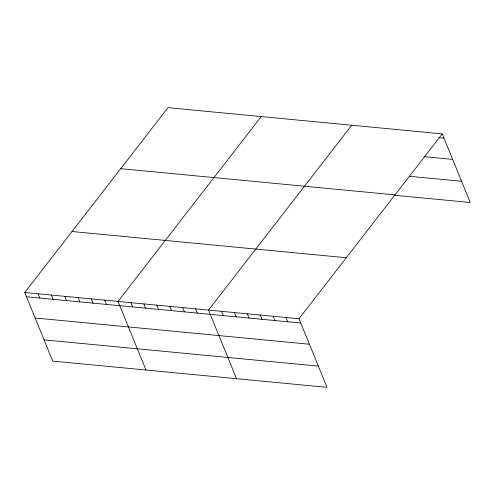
<?xml version="1.0" encoding="UTF-8"?>
<svg xmlns="http://www.w3.org/2000/svg" width="495" height="495" viewBox="0 0 495 495"><rect width="100%" height="100%" fill="white"/><g stroke="black" fill="none" stroke-linecap="round" stroke-linejoin="round"><path stroke-width="0.74" d="M442.252 133.891L299.029 318.743L327.022 387.344L52.748 361.109L24.75 292.508L167.978 107.656L442.252 133.891L470.25 202.492L394.187 195.222M261.23 116.579L118.002 301.424L146 370.031M351.741 125.235L208.519 310.087L236.511 378.687M438.669 137.647L443.996 138.161M424.518 156.698L452.659 159.39M409.866 176.319L461.588 181.263M120.712 168.659L394.991 194.894M72.016 231.505L346.29 257.74M24.75 292.508L299.029 318.743M26.489 296.771L300.768 323.006M35.157 318L309.431 344.242M44.08 339.879L318.359 366.114M286.098 317.505L287.836 321.769M273.166 316.268L274.911 320.537M260.24 315.03L261.979 319.3M247.308 313.793L249.047 318.062M234.376 312.555L236.115 316.825M221.444 311.324L223.189 315.587M195.587 308.849L197.326 313.112M182.655 307.612L184.394 311.875M169.723 306.374L171.468 310.637M156.797 305.137L158.536 309.4M143.866 303.899L145.604 308.168M130.934 302.662L132.679 306.931M104.68 300.149L106.425 304.419M91.358 298.875L93.103 303.144M78.037 297.6L79.782 301.87M64.715 296.326L66.46 300.595M51.393 295.051L53.132 299.32M38.072 293.783L39.81 298.046"/></g></svg>
